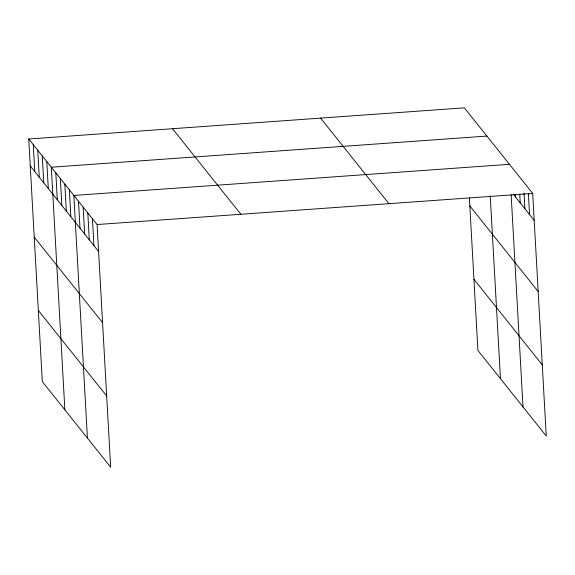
<?xml version="1.0" encoding="UTF-8"?>
<svg xmlns="http://www.w3.org/2000/svg" width="575" height="575" viewBox="0 0 575 575"><rect width="100%" height="100%" fill="white"/><g stroke="black" fill="none" stroke-linecap="round" stroke-linejoin="round"><path stroke-width="0.86" d="M28.75 138.985L97.089 224.545L110.652 467.159L42.313 381.599L28.75 138.985L464.348 107.841L532.687 193.401L546.25 436.015L477.911 350.455L469.387 197.951M486.896 136.074L51.304 167.224L64.867 409.838M509.45 164.306L73.852 195.457L87.422 438.071M97.089 224.545L532.687 193.401M513.54 194.487L534.189 220.347M469.832 205.958L538.171 291.518M473.929 279.285L542.268 364.845M320.598 118.119L388.937 203.679M172.5 128.707L240.839 214.267M30.259 165.931L98.598 251.491M34.234 237.101L102.573 322.661M38.338 310.428L106.677 395.988M528.382 193.667L529.546 214.525M524.026 193.063L524.896 208.711M519.764 194.199L520.253 202.889M515.459 194.465L515.602 197.074M511.153 194.81L523.013 406.92M490.245 195.938L500.458 378.688M92.446 218.73L93.948 245.676M87.795 212.908L89.305 239.854M83.152 207.093L84.654 234.039M78.502 201.272L80.011 228.217M69.345 189.807L70.847 216.753M64.831 184.165L66.341 211.111M60.325 178.516L61.827 205.462M55.811 172.867L57.32 199.812M46.791 161.575L48.3 188.521M42.284 155.926L43.786 182.872M37.77 150.283L39.28 177.229M33.264 144.634L34.766 171.58"/></g></svg>
